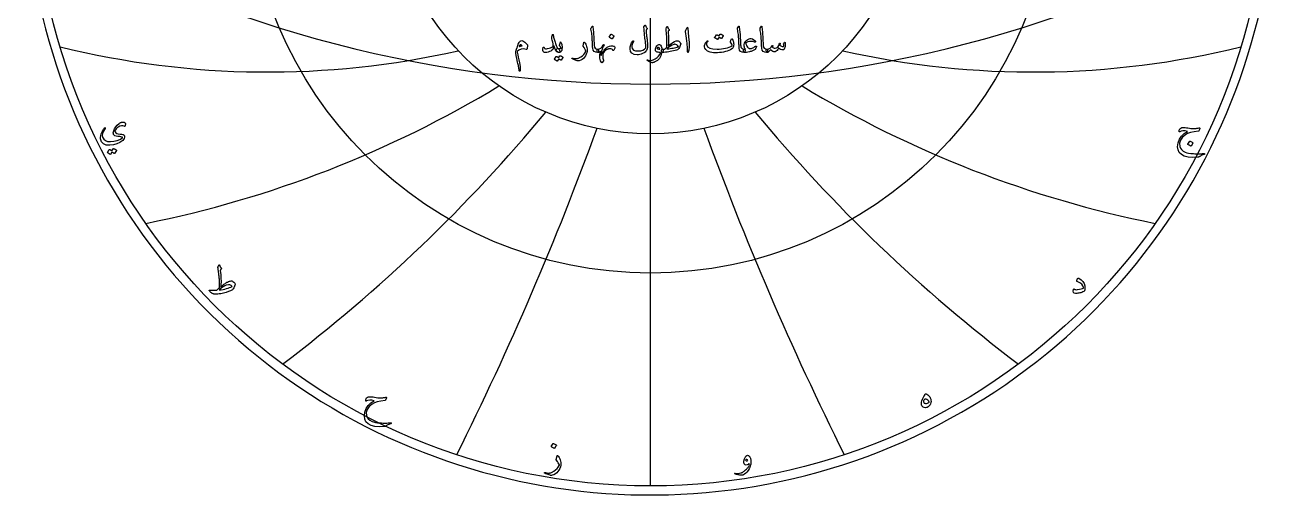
# Model space of a CAD drawing. Header units: millimetres. Extents: x -80 to 80, y -80 to 82.
# Drawn here: x -80.4 to 80.4, y -80.4 to -20 of the extents above; entities that cross this region are included whole.
import ezdxf

# ---------------------------------------------------------------- set-up
doc = ezdxf.new("R2010")
doc.units = ezdxf.units.MM
for name, color, linetype in [('CUT_OUTER', 1, 'Continuous'), ('ENGRAVE', 7, 'Continuous'), ('ENGRAVE_FINE', 8, 'Continuous'), ('TEXT', 5, 'Continuous')]:
    doc.layers.add(name, color=color, linetype=linetype)

msp = doc.modelspace()

# ---------------------------------------------------------------- linework, layer by layer
at = {"layer": 'CUT_OUTER'}
msp.add_arc((-0.0002, -0.0002), 80.3699, 149.413866, 87.803582, dxfattribs=at)
at = {"layer": 'ENGRAVE'}
for points in [[(0, -79.2), (0, 79.2)], [(0, -79.2), (0, -33.9362)]]:
    msp.add_lwpolyline(points, dxfattribs=at)
for radius in [79.2, 51.8435, 33.9362]:
    msp.add_circle((0, 0), radius, dxfattribs=at)
for centre, radius, start, end in [((-49.2091, 85.2327), 111.238, 256.139401, 282.728406), ((49.2091, 85.2327), 111.238, 257.271594, 283.860599), ((-92.425, 92.425), 140.6148, 281.307632, 301.249386), ((92.425, 92.425), 140.6148, 238.750614, 258.692368), ((-169.3195, 97.7566), 202.2701, 307.11247, 320.406972), ((169.3195, 97.7566), 202.2701, 219.593028, 232.88753), ((-377.0674, 101.0349), 393.7964, 333.417374, 340.064626), ((377.0674, 101.0349), 393.7964, 199.935374, 206.582626)]:
    msp.add_arc(centre, radius, start, end, dxfattribs=at)
at = {"layer": 'ENGRAVE_FINE'}
msp.add_arc((0, 133.2267), 160.7923, 240.613342, 299.386658, dxfattribs=at)
at = {"layer": 'TEXT'}
for points in [[(-7.4825, -20.1269), (-7.4734, -20.1128), (-7.4649, -20.1035), (-7.457, -20.0988), (-7.4497, -20.0988), (-7.4386, -20.1049), (-7.4286, -20.1234), (-7.4198, -20.1541), (-7.4122, -20.1972), (-7.3736, -20.547), (-7.342, -20.8705), (-7.3174, -21.1676), (-7.2998, -21.4384), (-7.2885, -21.6699), (-7.2782, -21.8775), (-7.2686, -22.061), (-7.26, -22.2206), (-7.2525, -22.3561), (-7.2465, -22.4677), (-7.242, -22.5552), (-7.2389, -22.6187), (-7.1974, -22.809), (-7.1054, -22.9489), (-6.9632, -23.0385), (-6.7705, -23.0777), (-6.717, -23.0918), (-6.6827, -23.1246), (-6.6678, -23.1761), (-6.6722, -23.2464), (-6.6941, -23.357), (-6.7178, -23.4361), (-6.7433, -23.4835), (-6.7705, -23.4993), (-7.0416, -23.4636), (-7.2413, -23.3564), (-7.3695, -23.1779), (-7.4263, -22.9279), (-7.4352, -22.8083), (-7.4433, -22.6884), (-7.4504, -22.5682), (-7.4567, -22.4478), (-7.4624, -22.327), (-7.4678, -22.206), (-7.473, -22.0846), (-7.4778, -21.963), (-7.4866, -21.731), (-7.4989, -21.5221), (-7.5147, -21.3364), (-7.534, -21.1737), (-7.5568, -21.0176), (-7.5832, -20.8511), (-7.613, -20.6745), (-7.6464, -20.4876), (-7.6508, -20.4539), (-7.6499, -20.4232), (-7.6438, -20.3953), (-7.6324, -20.3705)], [(-0.7471, -20.0145), (-0.7389, -20.0001), (-0.7283, -19.9899), (-0.7155, -19.9837), (-0.7002, -19.9817), (-0.685, -19.9843), (-0.6721, -19.9922), (-0.6616, -20.0054), (-0.6534, -20.0239), (-0.6098, -20.1313), (-0.5632, -20.2241), (-0.5138, -20.3023), (-0.4614, -20.3658), (-0.4458, -20.3886), (-0.4415, -20.415), (-0.4482, -20.4448), (-0.466, -20.4782), (-0.4775, -20.4943), (-0.4883, -20.5098), (-0.4985, -20.5247), (-0.5082, -20.5391), (-0.5173, -20.5525), (-0.5258, -20.5648), (-0.5337, -20.576), (-0.541, -20.5859), (-0.5533, -20.6041), (-0.5621, -20.6257), (-0.5673, -20.6509), (-0.5691, -20.6796), (-0.5635, -20.7605), (-0.5562, -20.8488), (-0.5471, -20.9444), (-0.5363, -21.0473), (-0.524, -21.1575), (-0.5105, -21.275), (-0.4959, -21.3999), (-0.4801, -21.5321), (-0.4624, -21.6639), (-0.4467, -21.7879), (-0.4331, -21.904), (-0.4215, -22.0122), (-0.4117, -22.1127), (-0.4034, -22.206), (-0.3965, -22.2919), (-0.3911, -22.3705), (-0.385, -22.6032), (-0.404, -22.8236), (-0.4482, -23.0318), (-0.5176, -23.2276), (-0.5852, -23.3427), (-0.6897, -23.4489), (-0.8311, -23.5464), (-1.0094, -23.6351), (-1.2026, -23.7086), (-1.3841, -23.7604), (-1.5539, -23.7906), (-1.712, -23.7991), (-2.1077, -23.7446), (-2.3911, -23.5953), (-2.5621, -23.3512), (-2.6206, -23.0122), (-2.6001, -22.7595), (-2.534, -22.5122), (-2.4221, -22.2701), (-2.2647, -22.0332), (-2.2526, -22.0195), (-2.2401, -22.011), (-2.2269, -22.0078), (-2.2131, -22.0098), (-2.1985, -22.0154), (-2.1874, -22.0227), (-2.1798, -22.0318), (-2.1757, -22.0426), (-2.1727, -22.0587), (-2.1733, -22.0742), (-2.1774, -22.0891), (-2.185, -22.1035), (-2.2925, -22.3128), (-2.3665, -22.4911), (-2.4072, -22.6383), (-2.4145, -22.7546), (-2.3364, -23.0048), (-2.1675, -23.1796), (-1.9078, -23.2789), (-1.5574, -23.3026), (-1.2415, -23.2683), (-0.9731, -23.189), (-0.7521, -23.0646), (-0.5785, -22.8951), (-0.5821, -22.8132), (-0.5884, -22.7177), (-0.5973, -22.6083), (-0.6089, -22.4852), (-0.6234, -22.3481), (-0.6411, -22.1966), (-0.662, -22.0307), (-0.6862, -21.8506), (-0.709, -21.6647), (-0.7307, -21.4817), (-0.7512, -21.3017), (-0.7705, -21.1246), (-0.7884, -20.9504), (-0.8045, -20.7791), (-0.8188, -20.6108), (-0.8314, -20.4454), (-0.8501, -20.2862), (-0.8492, -20.268), (-0.8466, -20.251), (-0.8422, -20.2352), (-0.8361, -20.2206)], [(2.1101, -20.1831), (2.1212, -20.1711), (2.1312, -20.1632), (2.1399, -20.1594), (2.1476, -20.1597), (2.1566, -20.1638), (2.1651, -20.1714), (2.173, -20.1825), (2.1803, -20.1972), (2.2101, -20.2604), (2.2383, -20.3189), (2.2651, -20.3728), (2.2904, -20.422), (2.3146, -20.4659), (2.3378, -20.504), (2.3602, -20.5362), (2.3817, -20.5625), (2.3976, -20.5842), (2.4028, -20.607), (2.3976, -20.631), (2.3817, -20.6562), (2.2881, -20.7733), (2.2761, -20.7935), (2.2682, -20.8166), (2.2644, -20.8427), (2.2647, -20.8716), (2.2799, -21.0927), (2.2928, -21.2873), (2.3033, -21.4557), (2.3115, -21.5976), (2.3176, -21.7136), (2.322, -21.8037), (2.3247, -21.8681), (2.3255, -21.9068), (2.3245, -22.0209), (2.3214, -22.1293), (2.3163, -22.2317), (2.3091, -22.3283), (2.3002, -22.4191), (2.2898, -22.504), (2.278, -22.583), (2.2647, -22.6562), (2.5829, -22.4126), (2.8583, -22.2253), (3.0911, -22.0941), (3.2811, -22.0192), (3.3657, -21.9993), (3.4415, -21.9911), (3.5085, -21.9946), (3.5668, -22.0098), (3.649, -22.0526), (3.7272, -22.1199), (3.8013, -22.2118), (3.8712, -22.3283), (3.8821, -22.3561), (3.8864, -22.388), (3.8844, -22.424), (3.8759, -22.4642), (3.8294, -22.6082), (3.774, -22.7452), (3.7099, -22.8752), (3.637, -22.9981), (3.5662, -23.0772), (3.4661, -23.1457), (3.3367, -23.2036), (3.178, -23.251), (2.9656, -23.298), (2.7547, -23.3406), (2.5452, -23.3788), (2.3373, -23.4126), (2.131, -23.4418), (1.9268, -23.4659), (1.7247, -23.4851), (1.5246, -23.4993), (1.5021, -23.4928), (1.4813, -23.4735), (1.4622, -23.4413), (1.445, -23.3962), (1.4298, -23.3409), (1.4216, -23.2873), (1.4204, -23.2355), (1.4262, -23.1855), (1.4394, -23.1418), (1.4602, -23.1094), (1.4886, -23.088), (1.5246, -23.0777), (1.5725, -23.0751), (1.6177, -23.0719), (1.6603, -23.0681), (1.7002, -23.0637), (1.7376, -23.0593), (1.7723, -23.0555), (1.8043, -23.0523), (1.8337, -23.0496), (2.096, -22.7967), (2.0984, -22.7857), (2.1007, -22.7715), (2.1031, -22.7541), (2.1054, -22.7335), (2.1077, -22.7096), (2.1101, -22.6825), (2.1124, -22.6522), (2.1148, -22.6187), (2.1168, -22.5823), (2.1183, -22.5432), (2.1192, -22.5015), (2.1195, -22.4571), (2.1195, -22.4104), (2.1195, -22.3617), (2.1195, -22.3109), (2.1195, -22.2581), (2.1189, -22.1983), (2.1171, -22.1269), (2.1142, -22.0438), (2.1101, -21.9489), (2.1048, -21.843), (2.0984, -21.7264), (2.0908, -21.5994), (2.082, -21.4618), (2.0618, -21.1565), (2.0433, -20.915), (2.0267, -20.7373), (2.0117, -20.6234), (1.9997, -20.5502), (1.9918, -20.4946), (1.988, -20.4565), (1.9883, -20.436), (2.0025, -20.3974), (2.017, -20.3611), (2.0318, -20.3271), (2.0469, -20.2955), (2.0622, -20.2657), (2.0779, -20.237), (2.0938, -20.2095), (2.1101, -20.1831)], [(4.6534, -20.3611), (4.6982, -20.2744), (4.7342, -20.244), (4.7614, -20.2698), (4.7799, -20.3517), (4.8876, -21.4993), (4.9517, -22.2036), (4.9661, -22.7663), (4.9307, -23.1872), (4.8455, -23.4665), (4.8299, -23.4893), (4.8162, -23.5016), (4.8042, -23.5034), (4.7939, -23.4946), (4.7857, -23.4808), (4.7799, -23.463), (4.7764, -23.441), (4.7752, -23.415), (4.7752, -23.2121), (4.7658, -22.9969), (4.7471, -22.7695), (4.719, -22.5297), (4.7129, -22.4671), (4.6944, -22.2979), (4.6637, -22.0221), (4.6206, -21.6398), (4.5176, -20.792), (4.5153, -20.7469), (4.5176, -20.7054), (4.5246, -20.6673), (4.5363, -20.6328)], [(11.342, -20.1269), (11.3511, -20.1128), (11.3596, -20.1035), (11.3675, -20.0988), (11.3748, -20.0988), (11.3859, -20.1049), (11.3959, -20.1234), (11.4046, -20.1541), (11.4123, -20.1972), (11.4509, -20.547), (11.4825, -20.8705), (11.5071, -21.1676), (11.5247, -21.4384), (11.5359, -21.6699), (11.5463, -21.8775), (11.5558, -22.061), (11.5645, -22.2206), (11.5719, -22.3561), (11.5779, -22.4677), (11.5825, -22.5552), (11.5856, -22.6187), (11.6271, -22.809), (11.719, -22.9489), (11.8613, -23.0385), (12.0539, -23.0777), (12.1075, -23.0918), (12.1418, -23.1246), (12.1567, -23.1761), (12.1523, -23.2464), (12.1303, -23.357), (12.1066, -23.4361), (12.0812, -23.4835), (12.0539, -23.4993), (11.7829, -23.4636), (11.5832, -23.3564), (11.455, -23.1779), (11.3982, -22.9279), (11.3893, -22.8083), (11.3812, -22.6884), (11.374, -22.5682), (11.3678, -22.4478), (11.362, -22.327), (11.3566, -22.206), (11.3515, -22.0846), (11.3467, -21.963), (11.3379, -21.731), (11.3256, -21.5221), (11.3098, -21.3364), (11.2905, -21.1737), (11.2676, -21.0176), (11.2413, -20.8511), (11.2114, -20.6745), (11.1781, -20.4876), (11.1737, -20.4539), (11.1745, -20.4232), (11.1807, -20.3953), (11.1921, -20.3705)], [(14.2413, -20.1269), (14.2504, -20.1128), (14.2589, -20.1035), (14.2668, -20.0988), (14.2741, -20.0988), (14.2852, -20.1049), (14.2952, -20.1234), (14.304, -20.1541), (14.3116, -20.1972), (14.3502, -20.547), (14.3818, -20.8705), (14.4064, -21.1676), (14.424, -21.4384), (14.4353, -21.6699), (14.4456, -21.8775), (14.4552, -22.061), (14.4638, -22.2206), (14.4713, -22.3561), (14.4773, -22.4677), (14.4818, -22.5552), (14.4849, -22.6187), (14.5264, -22.809), (14.6184, -22.9489), (14.7606, -23.0385), (14.9533, -23.0777), (15.0068, -23.0918), (15.0411, -23.1246), (15.056, -23.1761), (15.0516, -23.2464), (15.0297, -23.357), (15.006, -23.4361), (14.9805, -23.4835), (14.9533, -23.4993), (14.6822, -23.4636), (14.4825, -23.3564), (14.3543, -23.1779), (14.2975, -22.9279), (14.2886, -22.8083), (14.2805, -22.6884), (14.2734, -22.5682), (14.2671, -22.4478), (14.2614, -22.327), (14.2559, -22.206), (14.2508, -22.0846), (14.246, -21.963), (14.2372, -21.731), (14.2249, -21.5221), (14.2091, -21.3364), (14.1898, -21.1737), (14.167, -21.0176), (14.1406, -20.8511), (14.1107, -20.6745), (14.0774, -20.4876), (14.073, -20.4539), (14.0739, -20.4232), (14.08, -20.3953), (14.0914, -20.3705)], [(-17.1266, -22.9091), (-17.1138, -22.8343), (-17.0991, -22.7598), (-17.0822, -22.6856), (-17.0633, -22.6117), (-17.0418, -22.5387), (-17.0171, -22.4671), (-16.9891, -22.397), (-16.958, -22.3283), (-16.8889, -22.2039), (-16.8174, -22.107), (-16.7437, -22.0376), (-16.6676, -21.9958), (-16.5516, -21.9756), (-16.424, -21.9993), (-16.2846, -22.0669), (-16.1336, -22.1784), (-16.092, -22.2142), (-16.0516, -22.251), (-16.0124, -22.2891), (-15.9743, -22.3283), (-15.9372, -22.3687), (-15.9006, -22.4103), (-15.8646, -22.453), (-15.8291, -22.4969), (-15.811, -22.5224), (-15.7987, -22.5473), (-15.7923, -22.5716), (-15.7917, -22.5953), (-15.8075, -22.6909), (-15.8221, -22.7762), (-15.8356, -22.8513), (-15.8479, -22.9161), (-15.8587, -22.9699), (-15.8678, -23.0116), (-15.8751, -23.0413), (-15.8807, -23.059), (-15.8944, -23.0807), (-15.9123, -23.0941), (-15.9342, -23.0994), (-15.9603, -23.0965), (-16.323, -23.0455), (-16.6383, -23.0754), (-16.9061, -23.1861), (-17.1266, -23.3775), (-17.1421, -23.4009), (-17.1512, -23.4243), (-17.1538, -23.4478), (-17.15, -23.4712), (-17.0674, -23.7868), (-16.9884, -24.1152), (-16.9129, -24.4566), (-16.8409, -24.8108), (-16.7595, -25.2874), (-16.7261, -25.6304), (-16.7407, -25.8401), (-16.8034, -25.9162), (-16.8289, -25.9103), (-16.8491, -25.8881), (-16.864, -25.8494), (-16.8736, -25.7944), (-16.8851, -25.6796), (-16.9006, -25.5602), (-16.9202, -25.4361), (-16.9439, -25.3073), (-16.9711, -25.1741), (-17.0013, -25.0368), (-17.0344, -24.8954), (-17.0704, -24.7499), (-17.1907, -24.2619), (-17.2706, -23.8752), (-17.3101, -23.5897), (-17.3092, -23.4056), (-17.2959, -23.32), (-17.2794, -23.2411), (-17.2596, -23.1689), (-17.2366, -23.1035), (-17.2113, -23.0448), (-17.1845, -22.9928), (-17.1563, -22.9476), (-17.1266, -22.9091)], [(-12.4989, -21.2791), (-12.472, -21.4019), (-12.4427, -21.5268), (-12.4111, -21.6537), (-12.3771, -21.7826), (-12.3408, -21.9142), (-12.3022, -22.049), (-12.2612, -22.1871), (-12.2179, -22.3283), (-12.1303, -22.5824), (-12.0504, -22.7733), (-11.9781, -22.9009), (-11.9134, -22.9653), (-11.8569, -23.0037), (-11.7998, -23.0578), (-11.7422, -23.1278), (-11.6839, -23.2136), (-11.6289, -23.3198), (-11.6137, -23.3998), (-11.6382, -23.4533), (-11.7027, -23.4806), (-11.9108, -23.4595), (-12.0949, -23.3213), (-12.2551, -23.066), (-12.3912, -22.6937), (-12.3941, -22.6875), (-12.3982, -22.6831), (-12.4035, -22.6805), (-12.4099, -22.6796), (-12.4146, -22.6805), (-12.4193, -22.6831), (-12.424, -22.6875), (-12.4287, -22.6937), (-12.4418, -22.754), (-12.4579, -22.8178), (-12.477, -22.8851), (-12.4989, -22.956), (-12.5229, -23.023), (-12.5481, -23.0789), (-12.5744, -23.1237), (-12.602, -23.1574), (-12.7009, -23.2437), (-12.8244, -23.3201), (-12.9726, -23.3866), (-13.1453, -23.4431), (-13.3209, -23.4849), (-13.4732, -23.5028), (-13.602, -23.4967), (-13.7073, -23.4665), (-13.7975, -23.391), (-13.8385, -23.2581), (-13.8303, -23.0678), (-13.7729, -22.8201), (-13.7674, -22.8119), (-13.76, -22.8061), (-13.751, -22.8026), (-13.7401, -22.8014), (-13.7273, -22.8029), (-13.7167, -22.8072), (-13.7085, -22.8146), (-13.7027, -22.8248), (-13.6804, -22.8766), (-13.6558, -22.9197), (-13.6289, -22.9539), (-13.5996, -22.9794), (-13.5083, -23.0133), (-13.3842, -23.0215), (-13.2273, -23.004), (-13.0376, -22.9606), (-12.8353, -22.8957), (-12.6781, -22.8225), (-12.5659, -22.7411), (-12.4989, -22.6515), (-12.4878, -22.5608), (-12.5059, -22.4056), (-12.5534, -22.186), (-12.6301, -21.9021), (-12.6669, -21.7525), (-12.6886, -21.6316), (-12.695, -21.5394), (-12.6863, -21.4759), (-12.5973, -21.2229), (-12.5876, -21.1963), (-12.5774, -21.1773), (-12.5665, -21.1658), (-12.5551, -21.162), (-12.5411, -21.1694), (-12.527, -21.1913), (-12.513, -21.2279), (-12.4989, -21.2791)], [(-11.5528, -22.792), (-11.5803, -22.7461), (-11.6066, -22.7065), (-11.6318, -22.6735), (-11.6558, -22.6468), (-11.6731, -22.624), (-11.6827, -22.5976), (-11.6848, -22.5678), (-11.6792, -22.5344), (-11.5809, -22.1784), (-11.5671, -22.1474), (-11.5493, -22.1386), (-11.5273, -22.1521), (-11.5012, -22.1878), (-11.462, -22.2636), (-11.4286, -22.3553), (-11.4011, -22.4627), (-11.3795, -22.5859), (-11.3669, -22.7042), (-11.3619, -22.8201), (-11.3645, -22.9337), (-11.3748, -23.045), (-11.3915, -23.1418), (-11.4134, -23.2265), (-11.4406, -23.2988), (-11.4731, -23.3588), (-11.5132, -23.4033), (-11.568, -23.4384), (-11.6374, -23.4642), (-11.7214, -23.4806), (-11.8075, -23.4838), (-11.8877, -23.47), (-11.962, -23.4393), (-12.0305, -23.3916), (-12.0835, -23.331), (-12.1113, -23.2616), (-12.114, -23.1834), (-12.0914, -23.0965), (-12.0554, -23.0253), (-12.013, -22.9805), (-11.9641, -22.9621), (-11.9087, -22.97), (-11.7811, -23.0007), (-11.6699, -23.004), (-11.575, -22.9797), (-11.4966, -22.9279), (-11.4948, -22.9141), (-11.5036, -22.8869), (-11.5229, -22.8462), (-11.5528, -22.792)], [(-8.5598, -22.1925), (-8.5571, -22.184), (-8.5539, -22.1773), (-8.5501, -22.1723), (-8.5457, -22.1691), (-8.5325, -22.1679), (-8.5164, -22.1738), (-8.4974, -22.1866), (-8.4755, -22.2065), (-8.39, -22.3081), (-8.3162, -22.4255), (-8.2542, -22.5587), (-8.2038, -22.7077), (-8.1646, -22.8681), (-8.1406, -23.0262), (-8.1318, -23.182), (-8.1382, -23.3354), (-8.1798, -23.5373), (-8.2483, -23.7311), (-8.3437, -23.9167), (-8.4661, -24.0941), (-8.6125, -24.2549), (-8.7799, -24.3857), (-8.9684, -24.4867), (-9.178, -24.5578), (-9.2343, -24.5698), (-9.2905, -24.5731), (-9.3467, -24.5675), (-9.4029, -24.5532), (-9.5324, -24.5079), (-9.6494, -24.4659), (-9.7537, -24.4271), (-9.8455, -24.3916), (-9.9244, -24.3592), (-9.9901, -24.3301), (-10.0427, -24.3042), (-10.082, -24.2815), (-10.0902, -24.2745), (-10.0961, -24.2674), (-10.0996, -24.2604), (-10.1008, -24.2534), (-10.0999, -24.2443), (-10.0973, -24.2358), (-10.0929, -24.2279), (-10.0867, -24.2206), (-10.0788, -24.215), (-10.0692, -24.2124), (-10.0577, -24.2127), (-10.0446, -24.2159), (-9.9643, -24.2374), (-9.8877, -24.2551), (-9.8145, -24.2691), (-9.7448, -24.2792), (-9.678, -24.2854), (-9.6136, -24.2879), (-9.5516, -24.2866), (-9.4919, -24.2815), (-9.4323, -24.272), (-9.3707, -24.2575), (-9.307, -24.238), (-9.2413, -24.2136), (-9.1735, -24.1839), (-9.1037, -24.1486), (-9.0318, -24.1078), (-8.9579, -24.0614), (-8.7503, -23.9121), (-8.5727, -23.7499), (-8.4248, -23.5748), (-8.3068, -23.3869), (-8.2992, -23.3717), (-8.2951, -23.3541), (-8.2946, -23.3342), (-8.2975, -23.3119), (-8.3467, -23.1805), (-8.4239, -23.0344), (-8.5293, -22.8737), (-8.6628, -22.6983), (-8.6687, -22.6872), (-8.6722, -22.6773), (-8.6734, -22.6685), (-8.6722, -22.6609)], [(-6.0211, -23.4618), (-6.0726, -23.5725), (-6.1101, -23.689), (-6.1335, -23.8114), (-6.1429, -23.9396), (-6.1388, -24.0731), (-6.1218, -24.2112), (-6.092, -24.3541), (-6.0492, -24.5016), (-6.044, -24.5212), (-6.0422, -24.5379), (-6.044, -24.5517), (-6.0492, -24.5625), (-6.2178, -24.8014), (-6.2334, -24.8187), (-6.2471, -24.8283), (-6.2591, -24.8304), (-6.2694, -24.8248), (-6.4298, -24.5499), (-6.5082, -24.2124), (-6.5047, -23.8122), (-6.4192, -23.3494), (-6.5009, -23.415), (-6.5867, -23.4618), (-6.6766, -23.4899), (-6.7705, -23.4993), (-6.7907, -23.4931), (-6.8092, -23.4747), (-6.8259, -23.444), (-6.8408, -23.4009), (-6.8493, -23.375), (-6.856, -23.3488), (-6.861, -23.3223), (-6.8642, -23.2955), (-6.8666, -23.2688), (-6.8689, -23.2423), (-6.8712, -23.2161), (-6.8736, -23.1902), (-6.8707, -23.1427), (-6.8525, -23.1082), (-6.8191, -23.0865), (-6.7705, -23.0777), (-6.5794, -23.035), (-6.3993, -22.9302), (-6.2304, -22.7633), (-6.0726, -22.5344), (-6.0513, -22.5054), (-6.0293, -22.4887), (-6.0068, -22.4844), (-5.9836, -22.4923), (-5.9667, -22.5072), (-5.9579, -22.5239), (-5.9573, -22.5423), (-5.9649, -22.5625), (-6.0063, -22.6357), (-6.0463, -22.7101), (-6.0848, -22.7856), (-6.1218, -22.8623), (-6.1574, -22.9402), (-6.1915, -23.0192), (-6.2241, -23.0994), (-6.2553, -23.1808), (-6.3244, -23.4024), (-6.363, -23.5941), (-6.3712, -23.756), (-6.349, -23.888), (-6.3469, -23.8921), (-6.3455, -23.8951), (-6.3446, -23.8968), (-6.3443, -23.8974), (-6.344, -23.8968), (-6.3431, -23.8951), (-6.3417, -23.8921), (-6.3396, -23.888), (-6.3111, -23.8209), (-6.2817, -23.7551), (-6.2514, -23.6909), (-6.2202, -23.6281), (-6.1878, -23.5665), (-6.154, -23.5057), (-6.1187, -23.4459), (-6.082, -23.3869), (-6.0554, -23.3459), (-6.0317, -23.3213), (-6.0109, -23.3131), (-5.993, -23.3213), (-5.9842, -23.3389), (-5.986, -23.3681), (-5.9983, -23.4091), (-6.0211, -23.4618)], [(-5.0984, -21.1667), (-5.0925, -21.1609), (-5.0843, -21.1574), (-5.0738, -21.1562), (-5.0609, -21.1574), (-4.9699, -21.1942), (-4.8841, -21.2393), (-4.8036, -21.2926), (-4.7284, -21.3541), (-4.721, -21.3634), (-4.7178, -21.3728), (-4.7187, -21.3822), (-4.7237, -21.3915), (-4.9438, -21.7475), (-4.952, -21.756), (-4.9626, -21.7581), (-4.9754, -21.7537), (-4.9907, -21.7428), (-5.0038, -21.7335), (-5.0246, -21.7194), (-5.053, -21.7007), (-5.089, -21.6773), (-5.1332, -21.6492), (-5.1862, -21.6164), (-5.248, -21.5789), (-5.3185, -21.5367), (-5.3279, -21.5297), (-5.3326, -21.5227), (-5.3326, -21.5157), (-5.3279, -21.5086)], [(1.4309, -23.5508), (1.3211, -23.9364), (1.137, -24.2592), (0.8785, -24.5195), (0.5457, -24.7171), (0.4991, -24.7371), (0.4532, -24.7552), (0.4078, -24.7711), (0.363, -24.785), (0.3191, -24.7966), (0.2763, -24.8055), (0.2348, -24.8118), (0.1944, -24.8155), (0.0937, -24.8011), (-0.0398, -24.7487), (-0.2061, -24.6583), (-0.4052, -24.5297), (-0.4265, -24.5113), (-0.4391, -24.4934), (-0.4429, -24.4762), (-0.4379, -24.4595), (-0.4268, -24.4466), (-0.4122, -24.4407), (-0.394, -24.4419), (-0.3724, -24.4501), (-0.1654, -24.5172), (0.0667, -24.5169), (0.3241, -24.4492), (0.6066, -24.3143), (0.8372, -24.1577), (1.0281, -23.9735), (1.1792, -23.7619), (1.2904, -23.5227), (1.2895, -23.5142), (1.2869, -23.5075), (1.2825, -23.5025), (1.2764, -23.4993), (1.1151, -23.4899), (0.9778, -23.4712), (0.8645, -23.4431), (0.7752, -23.4056), (0.7061, -23.3476), (0.6628, -23.2674), (0.6452, -23.165), (0.6534, -23.0403), (0.656, -23.0237), (0.6593, -23.0069), (0.6631, -22.9898), (0.6675, -22.9724), (0.6724, -22.9543), (0.678, -22.9355), (0.6841, -22.9157), (0.6909, -22.8951), (0.7459, -22.7613), (0.8127, -22.6503), (0.8911, -22.5622), (0.9813, -22.4969), (1.0735, -22.4612), (1.1581, -22.4618), (1.2351, -22.4987), (1.3045, -22.5719), (1.3651, -22.6738), (1.411, -22.792), (1.4423, -22.9267), (1.459, -23.0777), (1.4682, -23.0776), (1.4772, -23.0772), (1.4858, -23.0764), (1.4942, -23.0754), (1.5025, -23.0744), (1.5111, -23.0736), (1.5201, -23.0732), (1.5293, -23.0731), (1.5609, -23.0798), (1.5855, -23.1), (1.6031, -23.1337), (1.6136, -23.1808), (1.618, -23.2326), (1.6171, -23.285), (1.611, -23.338), (1.5995, -23.3916), (1.5846, -23.4387), (1.5679, -23.4724), (1.5495, -23.4926), (1.5293, -23.4993), (1.4403, -23.4993), (1.4397, -23.5078), (1.4379, -23.5192), (1.435, -23.5335), (1.4309, -23.5508)], [(3.1171, -22.4407), (3.0934, -22.4416), (3.0691, -22.4442), (3.0442, -22.4486), (3.0188, -22.4548), (2.7887, -22.5452), (2.5621, -22.6714), (2.339, -22.8333), (2.1195, -23.0309), (2.3387, -23.0104), (2.5469, -22.9864), (2.7439, -22.9589), (2.9298, -22.9279), (3.1045, -22.893), (3.2682, -22.8541), (3.4207, -22.8111), (3.5621, -22.7639), (3.5753, -22.7584), (3.582, -22.751), (3.5823, -22.742), (3.5761, -22.7311), (3.4754, -22.6076), (3.3654, -22.518), (3.2459, -22.4624), (3.1171, -22.4407)], [(10.4895, -21.7569), (10.521, -21.7964), (10.5498, -21.84), (10.576, -21.8877), (10.5996, -21.9396), (10.6205, -21.9952), (10.6388, -22.0543), (10.6545, -22.117), (10.6675, -22.1831), (10.6845, -22.316), (10.6886, -22.4478), (10.6798, -22.5783), (10.6581, -22.7077), (10.6254, -22.8231), (10.5832, -22.9161), (10.5317, -22.987), (10.4708, -23.0356), (10.2776, -23.1378), (10.0727, -23.2288), (9.856, -23.3087), (9.6277, -23.3775), (9.3876, -23.4346), (9.1359, -23.4794), (8.8724, -23.5119), (8.5972, -23.5321), (8.0814, -23.5268), (7.6581, -23.4548), (7.3273, -23.316), (7.089, -23.1105), (6.9913, -22.9498), (6.9462, -22.7768), (6.9538, -22.5915), (7.0141, -22.3939), (7.0344, -22.3513), (7.058, -22.3078), (7.0848, -22.2635), (7.1148, -22.2182), (7.148, -22.1721), (7.1845, -22.1252), (7.2241, -22.0773), (7.267, -22.0286), (7.2814, -22.0148), (7.2963, -22.0063), (7.3118, -22.0031), (7.3279, -22.0051), (7.3387, -22.0092), (7.3478, -22.0168), (7.3551, -22.028), (7.3607, -22.0426), (7.3633, -22.0564), (7.3619, -22.0695), (7.3563, -22.0821), (7.3467, -22.0941), (7.3065, -22.1418), (7.2705, -22.1913), (7.2386, -22.2425), (7.2108, -22.2955), (7.1918, -22.3462), (7.1815, -22.3951), (7.1801, -22.4422), (7.1874, -22.4876), (7.3338, -22.7525), (7.6089, -22.9384), (8.0129, -23.0452), (8.5457, -23.0731), (8.8386, -23.0618), (9.1177, -23.0373), (9.3831, -22.9997), (9.6347, -22.9489), (9.8729, -22.885), (10.0978, -22.8078), (10.3096, -22.7175), (10.5083, -22.614), (10.4889, -22.5174), (10.445, -22.4103), (10.3765, -22.2926), (10.2834, -22.1644), (10.2805, -22.1521), (10.2811, -22.1293), (10.2852, -22.0959), (10.2928, -22.052), (10.2949, -22.0476), (10.2963, -22.0438), (10.2972, -22.0406), (10.2975, -22.0379), (10.3127, -21.9782), (10.335, -21.9115), (10.3642, -21.8377), (10.4005, -21.7569), (10.4166, -21.7323), (10.4368, -21.7241), (10.4611, -21.7323), (10.4895, -21.7569)], [(8.9626, -21.1339), (8.9684, -21.1281), (8.9766, -21.1246), (8.9872, -21.1234), (9.0001, -21.1246), (9.0462, -21.1418), (9.0908, -21.1609), (9.134, -21.1816), (9.1757, -21.2042), (9.2162, -21.2288), (9.2559, -21.2557), (9.2947, -21.285), (9.3326, -21.3166), (9.3399, -21.3263), (9.3432, -21.3365), (9.3423, -21.3473), (9.3373, -21.3588), (9.1125, -21.7147), (9.1063, -21.7194), (9.0972, -21.7194), (9.0852, -21.7147), (9.0703, -21.7054), (9.0601, -21.6967), (9.0434, -21.6849), (9.0203, -21.6698), (8.9907, -21.6515), (8.9544, -21.6297), (8.9111, -21.6041), (8.8607, -21.5747), (8.8033, -21.5414), (8.6253, -21.8178), (8.6172, -21.8263), (8.6066, -21.8283), (8.5937, -21.8239), (8.5785, -21.8131), (8.5653, -21.8037), (8.5446, -21.7897), (8.5162, -21.7709), (8.4801, -21.7475), (8.4359, -21.7194), (8.383, -21.6866), (8.3212, -21.6492), (8.2506, -21.607), (8.2433, -21.6), (8.2401, -21.593), (8.241, -21.5859), (8.246, -21.5789), (8.4755, -21.237), (8.4813, -21.2311), (8.4895, -21.2276), (8.5001, -21.2264), (8.5129, -21.2276), (8.5522, -21.2403), (8.5902, -21.2551), (8.6271, -21.272), (8.6628, -21.2908), (8.6974, -21.3115), (8.7307, -21.3336), (8.7629, -21.3571), (8.794, -21.3822)], [(13.6324, -22.7358), (13.5059, -23.0168), (13.4898, -23.0447), (13.4743, -23.0672), (13.4594, -23.0845), (13.4451, -23.0965), (13.3722, -23.1464), (13.294, -23.1931), (13.2106, -23.2366), (13.1219, -23.2768), (13.0282, -23.3144), (12.9298, -23.35), (12.8268, -23.3835), (12.7191, -23.415), (12.5176, -23.4642), (12.3397, -23.4946), (12.1851, -23.5063), (12.0539, -23.4993), (12.0039, -23.4765), (11.9708, -23.4314), (11.9547, -23.364), (11.9556, -23.2745), (11.9676, -23.1937), (11.9849, -23.1339), (12.0074, -23.0953), (12.0352, -23.0777), (12.0399, -23.0777), (12.0446, -23.0777), (12.0493, -23.0777), (12.0539, -23.0777), (12.0888, -23.0813), (12.123, -23.0824), (12.1567, -23.0813), (12.1898, -23.0777), (12.133, -22.9937), (12.0891, -22.9009), (12.058, -22.7993), (12.0399, -22.689), (12.0373, -22.4914), (12.0715, -22.3154), (12.1426, -22.1612), (12.2507, -22.0286), (12.3897, -21.9047), (12.5258, -21.8096), (12.659, -21.7431), (12.7893, -21.7054), (12.9298, -21.7057), (13.0891, -21.7581), (13.2671, -21.8626), (13.4638, -22.0192), (13.486, -22.0435), (13.4966, -22.0695), (13.4954, -22.0973), (13.4825, -22.1269), (13.4641, -22.1497), (13.4415, -22.162), (13.4149, -22.1638), (13.3842, -22.155), (13.1637, -22.0912), (12.9427, -22.0684), (12.7211, -22.0865), (12.4989, -22.1456), (12.4108, -22.1828), (12.3432, -22.2241), (12.296, -22.2695), (12.2694, -22.319), (12.263, -22.3816), (12.2811, -22.4618), (12.3239, -22.5596), (12.3912, -22.6749), (12.4731, -22.7914), (12.5504, -22.8787), (12.623, -22.9366), (12.6909, -22.9653), (12.8388, -22.98), (12.9872, -22.963), (13.1362, -22.9144), (13.2858, -22.8342), (13.4216, -22.7405), (13.4919, -22.696), (13.5481, -22.6702), (13.5903, -22.6632), (13.6184, -22.6749), (13.6298, -22.6893), (13.6359, -22.7042), (13.6368, -22.7197), (13.6324, -22.7358)], [(17.2249, -22.1644), (17.2352, -22.1574), (17.2472, -22.1597), (17.2609, -22.1714), (17.2765, -22.1925), (17.2931, -22.2282), (17.3057, -22.2791), (17.3142, -22.3453), (17.3186, -22.4267), (17.3201, -22.5192), (17.3151, -22.6094), (17.3037, -22.6972), (17.2858, -22.7827), (17.2337, -22.9489), (17.1758, -23.0684), (17.1119, -23.141), (17.0423, -23.1667), (16.8775, -23.1571), (16.7249, -23.114), (16.5847, -23.0376), (16.4568, -22.9279), (16.369, -23.1009), (16.2647, -23.2358), (16.1441, -23.3327), (16.0071, -23.3916), (15.8634, -23.4044), (15.7179, -23.3681), (15.5707, -23.2827), (15.4216, -23.148), (15.301, -23.3017), (15.1828, -23.4115), (15.0668, -23.4773), (14.9533, -23.4993), (14.9304, -23.4864), (14.9088, -23.4478), (14.8883, -23.3834), (14.8689, -23.2932), (14.8619, -23.2042), (14.8736, -23.1386), (14.9041, -23.0965), (14.9533, -23.0777), (15.1693, -23.0289), (15.3584, -22.9337), (15.5206, -22.7923), (15.6558, -22.6047), (15.6632, -22.5944), (15.6711, -22.5871), (15.6796, -22.5827), (15.6886, -22.5812), (15.6998, -22.5824), (15.7097, -22.5859), (15.7185, -22.5918), (15.7261, -22.6), (15.7305, -22.6252), (15.7202, -22.6679), (15.6954, -22.7282), (15.6558, -22.8061), (15.7077, -22.8661), (15.7882, -22.9103), (15.8974, -22.9387), (16.0352, -22.9513), (16.2071, -22.9153), (16.3572, -22.7979), (16.4858, -22.5991), (16.5926, -22.319), (16.5979, -22.3046), (16.6043, -22.2944), (16.6119, -22.2882), (16.6207, -22.2862), (16.6339, -22.2873), (16.6453, -22.2908), (16.655, -22.2967), (16.6629, -22.3049), (16.6687, -22.3166), (16.6722, -22.3283), (16.6734, -22.34), (16.6722, -22.3517), (16.6254, -22.5485), (16.6801, -22.5971), (16.746, -22.6398), (16.823, -22.6767), (16.9111, -22.7077), (16.9969, -22.7279), (17.0622, -22.7323), (17.107, -22.7209), (17.1313, -22.6937), (17.1392, -22.6521), (17.1348, -22.593), (17.1181, -22.5163), (17.0891, -22.422), (17.0941, -22.3954), (17.1184, -22.3435), (17.162, -22.2666), (17.2249, -22.1644)], [(-16.883, -22.7358), (-16.8397, -22.7178), (-16.794, -22.7013), (-16.746, -22.6862), (-16.6957, -22.6726), (-16.6433, -22.6604), (-16.5891, -22.6498), (-16.5332, -22.6405), (-16.4755, -22.6328), (-16.5566, -22.571), (-16.6266, -22.5309), (-16.6854, -22.5125), (-16.7331, -22.5157), (-16.7899, -22.5435), (-16.8338, -22.5894), (-16.8649, -22.6536), (-16.883, -22.7358)], [(-11.6371, -23.9162), (-11.6312, -23.9103), (-11.623, -23.9068), (-11.6125, -23.9056), (-11.5996, -23.9068), (-11.5535, -23.9241), (-11.5089, -23.9431), (-11.4657, -23.9639), (-11.424, -23.9864), (-11.3834, -24.011), (-11.3438, -24.0379), (-11.305, -24.0672), (-11.2671, -24.0988), (-11.2597, -24.1085), (-11.2565, -24.1187), (-11.2574, -24.1296), (-11.2624, -24.141), (-11.4872, -24.497), (-11.4933, -24.5016), (-11.5024, -24.5016), (-11.5144, -24.497), (-11.5293, -24.4876), (-11.5396, -24.4789), (-11.5563, -24.4671), (-11.5794, -24.452), (-11.609, -24.4337), (-11.6453, -24.4119), (-11.6886, -24.3863), (-11.739, -24.3569), (-11.7963, -24.3236), (-11.9743, -24.6), (-11.9825, -24.6085), (-11.9931, -24.6105), (-12.0059, -24.6061), (-12.0212, -24.5953), (-12.0343, -24.5859), (-12.0551, -24.5719), (-12.0835, -24.5532), (-12.1195, -24.5297), (-12.1637, -24.5016), (-12.2167, -24.4688), (-12.2785, -24.4314), (-12.349, -24.3892), (-12.3563, -24.3822), (-12.3596, -24.3752), (-12.3587, -24.3681), (-12.3537, -24.3611), (-12.1242, -24.0192), (-12.1183, -24.0133), (-12.1101, -24.0098), (-12.0996, -24.0087), (-12.0867, -24.0098), (-12.0475, -24.0226), (-12.0094, -24.0373), (-11.9726, -24.0542), (-11.9368, -24.0731), (-11.9023, -24.0937), (-11.8689, -24.1158), (-11.8367, -24.1394), (-11.8057, -24.1644)], [(-4.8408, -23.2089), (-4.9014, -23.114), (-4.9801, -23.0496), (-5.077, -23.0157), (-5.1921, -23.0122), (-5.2574, -23.0205), (-5.322, -23.0315), (-5.3862, -23.0451), (-5.4497, -23.0613), (-5.5126, -23.0808), (-5.575, -23.1041), (-5.6367, -23.1312), (-5.6979, -23.162), (-5.8027, -23.2323), (-5.9017, -23.3307), (-5.9948, -23.4571), (-6.082, -23.6117), (-6.1069, -23.6465), (-6.13, -23.6667), (-6.1514, -23.6723), (-6.171, -23.6632), (-6.1874, -23.6451), (-6.1944, -23.6234), (-6.1921, -23.5982), (-6.1804, -23.5695), (-6.1625, -23.5318), (-6.1464, -23.4981), (-6.1321, -23.4685), (-6.1195, -23.4431), (-6.1084, -23.4214), (-6.0984, -23.4033), (-6.0896, -23.3886), (-6.082, -23.3775), (-6.0132, -23.2739), (-5.9427, -23.1784), (-5.8704, -23.0912), (-5.7963, -23.0122), (-5.7205, -22.941), (-5.6429, -22.8775), (-5.5636, -22.8216), (-5.4825, -22.7733), (-5.2743, -22.6787), (-5.0808, -22.6293), (-4.902, -22.6249), (-4.7377, -22.6656), (-4.6678, -22.701), (-4.6171, -22.7464), (-4.5858, -22.8017), (-4.5738, -22.867), (-4.5808, -22.956), (-4.6066, -23.0403), (-4.6511, -23.1199), (-4.7143, -23.1948), (-4.7556, -23.2273), (-4.7904, -23.2405), (-4.8188, -23.2344), (-4.8408, -23.2089)], [(1.2061, -23.0262), (1.1569, -22.9404), (1.1031, -22.8798), (1.0445, -22.8444), (0.9813, -22.8342), (0.9435, -22.8441), (0.9098, -22.8599), (0.8803, -22.8816), (0.8548, -22.9091), (0.8466, -22.9238), (0.8454, -22.9396), (0.8513, -22.9565), (0.8642, -22.9747), (0.9125, -23.0171), (0.9824, -23.0461), (1.0741, -23.0616), (1.1874, -23.0637), (1.1991, -23.0613), (1.2061, -23.0543), (1.2084, -23.0426), (1.2061, -23.0262)], [(-67.6285, -32.9814), (-67.7902, -32.9274), (-67.9707, -32.9252), (-68.1699, -32.9749), (-68.3879, -33.0764), (-68.5262, -33.1732), (-68.6414, -33.2887), (-68.7336, -33.423), (-68.8026, -33.576), (-68.8094, -33.6066), (-68.8101, -33.6384), (-68.8044, -33.6715), (-68.7926, -33.7059), (-68.7133, -33.8127), (-68.5802, -33.8932), (-68.3935, -33.9476), (-68.1531, -33.9757), (-67.9158, -34.001), (-67.7434, -34.0469), (-67.636, -34.1134), (-67.5935, -34.2005), (-67.5888, -34.3829), (-67.6247, -34.5452), (-67.7012, -34.6876), (-67.8183, -34.81), (-68.1902, -35.0639), (-68.5865, -35.2509), (-69.0071, -35.3712), (-69.4521, -35.4246), (-69.9379, -35.3908), (-70.3014, -35.2447), (-70.5425, -34.9861), (-70.6611, -34.6152), (-70.668, -34.4116), (-70.6387, -34.1905), (-70.5731, -33.9519), (-70.4713, -33.6959), (-70.4358, -33.6247), (-70.3995, -33.556), (-70.3621, -33.4898), (-70.3239, -33.4261), (-70.2844, -33.3646), (-70.2433, -33.3049), (-70.2007, -33.2472), (-70.1565, -33.1913), (-70.1328, -33.1682), (-70.1116, -33.1588), (-70.0928, -33.1632), (-70.0766, -33.1813), (-70.0675, -33.2038), (-70.0653, -33.2263), (-70.07, -33.2487), (-70.0816, -33.2712), (-70.287, -33.6022), (-70.4088, -33.9007), (-70.4469, -34.1668), (-70.4013, -34.4003), (-70.2546, -34.6464), (-70.0391, -34.82), (-69.755, -34.9212), (-69.4021, -34.9499), (-68.95, -34.914), (-68.5428, -34.8213), (-68.1806, -34.6717), (-67.8633, -34.4653), (-67.8443, -34.4478), (-67.8371, -34.4303), (-67.8418, -34.4128), (-67.8583, -34.3954), (-67.9254, -34.3629), (-68.0419, -34.3354), (-68.2077, -34.3129), (-68.4229, -34.2954), (-68.6418, -34.2686), (-68.8088, -34.218), (-68.924, -34.1437), (-68.9874, -34.0456), (-69.0168, -33.9304), (-69.0249, -33.8096), (-69.0118, -33.6831), (-68.9774, -33.551), (-68.866, -33.2915), (-68.7114, -33.0526), (-68.5137, -32.8344), (-68.273, -32.6367), (-68.209, -32.5899), (-68.1468, -32.5493), (-68.0866, -32.5149), (-68.0282, -32.4868), (-67.972, -32.4647), (-67.9183, -32.4481), (-67.867, -32.4372), (-67.8183, -32.4319), (-67.6279, -32.4497), (-67.5111, -32.533), (-67.468, -32.682), (-67.4986, -32.8965), (-67.5217, -32.9543), (-67.551, -32.9877), (-67.5866, -32.9967), (-67.6285, -32.9814)], [(70.5837, -33.2912), (70.4638, -33.561), (70.4529, -33.5788), (70.4401, -33.5922), (70.4254, -33.6013), (70.4088, -33.606), (69.8546, -33.6934), (69.3909, -33.8008), (69.0177, -33.9282), (68.7351, -34.0756), (68.3389, -34.3988), (68.0844, -34.7538), (67.9717, -35.1407), (68.0007, -35.5594), (68.0888, -35.7861), (68.238, -35.9866), (68.4485, -36.1609), (68.7201, -36.3089), (68.9109, -36.3751), (69.1486, -36.4288), (69.433, -36.47), (69.7643, -36.4987), (69.9404, -36.5072), (70.1141, -36.5125), (70.2852, -36.5146), (70.4538, -36.5137), (70.6193, -36.51), (70.781, -36.5037), (70.939, -36.495), (71.0933, -36.4837), (71.1295, -36.4812), (71.1582, -36.4837), (71.1795, -36.4912), (71.1932, -36.5037), (71.2007, -36.519), (71.2032, -36.5349), (71.2007, -36.5515), (71.1932, -36.5687), (71.1878, -36.5779), (71.1814, -36.5855), (71.174, -36.5916), (71.1657, -36.5961), (71.1568, -36.6), (71.1476, -36.6043), (71.1381, -36.6088), (71.1283, -36.6136), (70.9843, -36.6595), (70.8572, -36.7073), (70.747, -36.757), (70.6536, -36.8085), (70.5938, -36.8456), (70.5394, -36.8772), (70.4902, -36.9031), (70.4463, -36.9234), (70.4084, -36.939), (70.377, -36.9509), (70.3522, -36.959), (70.3339, -36.9634), (69.6507, -36.9887), (69.0699, -36.9396), (68.5915, -36.8163), (68.2155, -36.6186), (67.9439, -36.3476), (67.7834, -36.0091), (67.734, -35.6032), (67.7959, -35.1298), (67.9595, -34.653), (68.2155, -34.2467), (68.564, -33.911), (69.0049, -33.6459), (68.6927, -33.5863), (68.4204, -33.5722), (68.188, -33.6038), (67.9957, -33.6809), (67.9788, -33.6871), (67.9632, -33.6909), (67.9489, -33.6921), (67.9357, -33.6909), (67.9248, -33.6868), (67.917, -33.6797), (67.9123, -33.6694), (67.9108, -33.6559), (67.9176, -33.5938), (67.9283, -33.5323), (67.9426, -33.4714), (67.9607, -33.4111), (68.0244, -33.294), (68.1256, -33.2075), (68.2642, -33.1516), (68.4404, -33.1263), (68.5518, -33.1273), (68.6914, -33.1401), (68.8591, -33.1647), (69.0549, -33.2013), (69.2569, -33.2378), (69.4433, -33.2625), (69.6141, -33.2753), (69.7693, -33.2762), (69.844, -33.2729), (69.923, -33.2681), (70.0063, -33.2617), (70.0941, -33.2537), (70.1862, -33.2439), (70.2827, -33.2319), (70.3835, -33.2177), (70.4888, -33.2013), (70.549, -33.1994), (70.5849, -33.2138), (70.5965, -33.2444), (70.5837, -33.2912)], [(69.2947, -34.91), (69.3009, -34.9037), (69.3097, -34.9), (69.3209, -34.8987), (69.3347, -34.9), (69.4318, -34.9393), (69.5233, -34.9874), (69.6091, -35.0442), (69.6894, -35.1098), (69.6972, -35.1198), (69.7006, -35.1298), (69.6997, -35.1398), (69.6944, -35.1498), (69.4596, -35.5295), (69.4508, -35.5385), (69.4396, -35.5407), (69.4258, -35.536), (69.4096, -35.5245), (69.3956, -35.5145), (69.3734, -35.4995), (69.3431, -35.4795), (69.3047, -35.4545), (69.2575, -35.4246), (69.201, -35.3896), (69.1351, -35.3496), (69.0599, -35.3046), (69.0499, -35.2972), (69.0449, -35.2897), (69.0449, -35.2822), (69.0499, -35.2747)], [(-69.0274, -35.8642), (-69.0212, -35.858), (-69.0124, -35.8542), (-69.0012, -35.853), (-68.9874, -35.8542), (-68.9382, -35.8726), (-68.8906, -35.8929), (-68.8446, -35.9151), (-68.8001, -35.9392), (-68.7568, -35.9654), (-68.7145, -35.9941), (-68.6731, -36.0253), (-68.6327, -36.0591), (-68.6249, -36.0694), (-68.6215, -36.0803), (-68.6224, -36.0918), (-68.6277, -36.104), (-68.8675, -36.4837), (-68.8741, -36.4887), (-68.8838, -36.4887), (-68.8966, -36.4837), (-68.9125, -36.4737), (-68.9234, -36.4645), (-68.9412, -36.4519), (-68.9659, -36.4358), (-68.9974, -36.4163), (-69.0361, -36.393), (-69.0824, -36.3657), (-69.1361, -36.3343), (-69.1973, -36.2989), (-69.3871, -36.5936), (-69.3959, -36.6027), (-69.4071, -36.6049), (-69.4208, -36.6002), (-69.4371, -36.5887), (-69.4511, -36.5787), (-69.4733, -36.5637), (-69.5036, -36.5437), (-69.542, -36.5187), (-69.5892, -36.4887), (-69.6457, -36.4538), (-69.7116, -36.4138), (-69.7868, -36.3688), (-69.7946, -36.3613), (-69.7981, -36.3538), (-69.7971, -36.3463), (-69.7918, -36.3388), (-69.547, -35.9741), (-69.5408, -35.9679), (-69.532, -35.9641), (-69.5208, -35.9629), (-69.507, -35.9641), (-69.4652, -35.9777), (-69.4246, -35.9935), (-69.3852, -36.0114), (-69.3472, -36.0316), (-69.3103, -36.0536), (-69.2747, -36.0772), (-69.2404, -36.1023), (-69.2073, -36.129)], [(-55.5757, -51.08), (-55.5519, -51.0257), (-55.5307, -50.9776), (-55.512, -50.9358), (-55.4957, -50.9002), (-55.4823, -50.8711), (-55.472, -50.849), (-55.4648, -50.8337), (-55.4607, -50.8252), (-55.4523, -50.8143), (-55.442, -50.8065), (-55.4298, -50.8018), (-55.4158, -50.8003), (-55.4042, -50.8021), (-55.3945, -50.8078), (-55.3867, -50.8171), (-55.3808, -50.8302), (-55.3546, -50.8939), (-55.3308, -50.9501), (-55.3096, -50.9989), (-55.2909, -51.0401), (-55.2801, -51.0582), (-55.2678, -51.0775), (-55.2539, -51.0982), (-55.2384, -51.12), (-55.2211, -51.1431), (-55.2016, -51.1675), (-55.1799, -51.1931), (-55.156, -51.2199), (-55.141, -51.2471), (-55.136, -51.2736), (-55.141, -51.2996), (-55.156, -51.3249), (-55.2509, -51.4498), (-55.2637, -51.4701), (-55.2721, -51.491), (-55.2762, -51.5125), (-55.2759, -51.5347), (-55.2272, -52.0846), (-55.1959, -52.5302), (-55.1822, -52.8715), (-55.186, -53.1085), (-55.1911, -53.197), (-55.1966, -53.2777), (-55.2023, -53.3506), (-55.2084, -53.4157), (-55.2148, -53.4733), (-55.2216, -53.5238), (-55.2286, -53.567), (-55.2359, -53.6031), (-55.0865, -53.4888), (-54.948, -53.3858), (-54.8205, -53.2939), (-54.7038, -53.2134), (-54.5984, -53.1438), (-54.5046, -53.0847), (-54.4223, -53.0363), (-54.3516, -52.9986), (-54.2258, -52.9423), (-54.108, -52.8986), (-53.9984, -52.8674), (-53.897, -52.8487), (-53.8432, -52.8471), (-53.787, -52.8574), (-53.7283, -52.8796), (-53.6671, -52.9136), (-53.546, -52.9995), (-53.4573, -53.0822), (-53.4011, -53.1619), (-53.3774, -53.2384), (-53.3789, -53.3236), (-53.3986, -53.4195), (-53.4364, -53.526), (-53.4923, -53.6431), (-53.5547, -53.7583), (-53.6122, -53.8541), (-53.6646, -53.9306), (-53.7121, -53.9878), (-53.8095, -54.0599), (-53.9769, -54.1414), (-54.2142, -54.2323), (-54.5215, -54.3325), (-54.6927, -54.3822), (-54.8668, -54.4262), (-55.0437, -54.4646), (-55.2234, -54.4974), (-55.4053, -54.5249), (-55.5888, -54.5474), (-55.7738, -54.5648), (-55.9604, -54.5773), (-56.0286, -54.5636), (-56.0934, -54.5474), (-56.1547, -54.5286), (-56.2127, -54.5074), (-56.2678, -54.4837), (-56.3207, -54.4574), (-56.3714, -54.4287), (-56.42, -54.3975), (-56.5052, -54.335), (-56.5761, -54.2726), (-56.6326, -54.2101), (-56.6748, -54.1477), (-56.6979, -54.0958), (-56.7023, -54.0602), (-56.6879, -54.0409), (-56.6548, -54.0377), (-56.5613, -54.0488), (-56.4606, -54.0571), (-56.3527, -54.0626), (-56.2376, -54.0652), (-56.1154, -54.0651), (-55.986, -54.0621), (-55.8493, -54.0563), (-55.7056, -54.0477), (-55.3758, -53.723), (-55.3697, -53.5925), (-55.3664, -53.4607), (-55.366, -53.3277), (-55.3683, -53.1934), (-55.3732, -53.0576), (-55.3802, -52.9199), (-55.3894, -52.7803), (-55.4008, -52.6388), (-55.4136, -52.4988), (-55.427, -52.3634), (-55.4411, -52.2327), (-55.4557, -52.1067), (-55.4704, -51.9851), (-55.4845, -51.8676), (-55.4979, -51.754), (-55.5107, -51.6446), (-55.5227, -51.5433), (-55.5338, -51.4541), (-55.544, -51.3772), (-55.5532, -51.3124), (-55.5614, -51.2594), (-55.5688, -51.2181), (-55.5752, -51.1882), (-55.5806, -51.17), (-55.5841, -51.1494), (-55.5844, -51.1275), (-55.5816, -51.1044), (-55.5757, -51.08)], [(54.7663, -52.8287), (54.7861, -52.7692), (54.8056, -52.7156), (54.8248, -52.668), (54.8437, -52.6263), (54.862, -52.5903), (54.8793, -52.5595), (54.8957, -52.5341), (54.9112, -52.5139), (54.9352, -52.4946), (54.9624, -52.4865), (54.9927, -52.4896), (55.0261, -52.5039), (55.3218, -52.7022), (55.5494, -52.9324), (55.709, -53.1943), (55.8005, -53.4882), (55.8133, -53.5722), (55.8217, -53.6543), (55.8258, -53.7345), (55.8255, -53.8129), (55.8205, -53.8888), (55.8105, -53.9616), (55.7955, -54.0312), (55.7755, -54.0977), (55.7577, -54.1333), (55.7343, -54.1651), (55.7052, -54.1933), (55.6706, -54.2176), (55.5513, -54.276), (55.4283, -54.3263), (55.3015, -54.3684), (55.171, -54.4025), (55.0373, -54.429), (54.9012, -54.4487), (54.7625, -54.4615), (54.6214, -54.4674), (54.454, -54.4393), (54.3516, -54.345), (54.3141, -54.1845), (54.3416, -53.9578), (54.351, -53.9331), (54.3641, -53.9141), (54.381, -53.9007), (54.4016, -53.8929), (54.4194, -53.895), (54.4378, -53.9016), (54.4568, -53.9125), (54.4765, -53.9278), (54.5374, -53.9606), (54.6201, -53.979), (54.7247, -53.9831), (54.8512, -53.9728), (55.1257, -53.9328), (55.3496, -53.8879), (55.5229, -53.8379), (55.6456, -53.7829), (55.6518, -53.7755), (55.6556, -53.763), (55.6568, -53.7455), (55.6556, -53.723), (55.571, -53.4869), (55.407, -53.2783), (55.1638, -53.0972), (54.8412, -52.9436), (54.7991, -52.9214), (54.7725, -52.8949), (54.7616, -52.864), (54.7663, -52.8287)], [(-54.5065, -53.4182), (-54.6998, -53.4985), (-54.9149, -53.6243), (-55.1519, -53.7957), (-55.4108, -54.0128), (-55.1599, -53.9817), (-54.9218, -53.9434), (-54.6965, -53.898), (-54.484, -53.8454), (-54.2846, -53.7862), (-54.0987, -53.7211), (-53.9261, -53.6501), (-53.7671, -53.5731), (-53.8751, -53.4398), (-54.0343, -53.3695), (-54.2448, -53.3623), (-54.5065, -53.4182)], [(35.2958, -67.3996), (35.3385, -67.38), (35.3869, -67.3759), (35.441, -67.3875), (35.5006, -67.4146), (35.6489, -67.5139), (35.7741, -67.627), (35.8762, -67.7537), (35.9552, -67.8943), (36.0099, -68.0407), (36.0389, -68.1903), (36.0424, -68.343), (36.0202, -68.4988), (35.9799, -68.6409), (35.924, -68.7673), (35.8525, -68.8782), (35.7654, -68.9734), (35.667, -69.0499), (35.5618, -69.1046), (35.4497, -69.1374), (35.3307, -69.1483), (35.1752, -69.137), (35.0484, -69.0933), (34.9504, -69.0171), (34.8811, -68.9085), (34.8395, -68.7764), (34.8249, -68.6249), (34.8371, -68.4541), (34.8761, -68.264), (34.9395, -68.0666), (35.0247, -67.8793), (35.1318, -67.7019), (35.2608, -67.5345), (35.2652, -67.5267), (35.2683, -67.5133), (35.2702, -67.4943), (35.2708, -67.4696), (35.2723, -67.4427), (35.277, -67.4221), (35.2848, -67.4078), (35.2958, -67.3996)], [(-33.9168, -67.8993), (-34.0367, -68.169), (-34.0477, -68.1868), (-34.0605, -68.2003), (-34.0751, -68.2093), (-34.0917, -68.214), (-34.6459, -68.3014), (-35.1097, -68.4089), (-35.4828, -68.5363), (-35.7654, -68.6836), (-36.1616, -69.0068), (-36.4161, -69.3619), (-36.5289, -69.7488), (-36.4998, -70.1675), (-36.4118, -70.3942), (-36.2625, -70.5947), (-36.052, -70.7689), (-35.7804, -70.9169), (-35.5896, -70.9831), (-35.352, -71.0368), (-35.0675, -71.078), (-34.7362, -71.1068), (-34.5601, -71.1152), (-34.3865, -71.1205), (-34.2153, -71.1227), (-34.0467, -71.1218), (-33.8812, -71.118), (-33.7195, -71.1118), (-33.5615, -71.103), (-33.4072, -71.0918), (-33.371, -71.0893), (-33.3423, -71.0918), (-33.321, -71.0993), (-33.3073, -71.1118), (-33.2998, -71.1271), (-33.2973, -71.143), (-33.2998, -71.1595), (-33.3073, -71.1767), (-33.3128, -71.1859), (-33.3192, -71.1936), (-33.3265, -71.1997), (-33.3348, -71.2042), (-33.3437, -71.2081), (-33.3529, -71.2123), (-33.3624, -71.2168), (-33.3722, -71.2217), (-33.5162, -71.2676), (-33.6433, -71.3154), (-33.7535, -71.365), (-33.8469, -71.4165), (-33.9067, -71.4537), (-33.9612, -71.4852), (-34.0103, -71.5111), (-34.0542, -71.5314), (-34.0922, -71.5471), (-34.1235, -71.5589), (-34.1484, -71.567), (-34.1666, -71.5714), (-34.8499, -71.5967), (-35.4307, -71.5477), (-35.909, -71.4243), (-36.285, -71.2267), (-36.5567, -70.9556), (-36.7172, -70.6172), (-36.7665, -70.2112), (-36.7047, -69.7378), (-36.541, -69.261), (-36.285, -68.8548), (-35.9365, -68.5191), (-35.4956, -68.254), (-35.8079, -68.1943), (-36.0801, -68.1803), (-36.3125, -68.2118), (-36.5048, -68.289), (-36.5217, -68.2952), (-36.5373, -68.2989), (-36.5517, -68.3002), (-36.5648, -68.2989), (-36.5757, -68.2949), (-36.5835, -68.2877), (-36.5882, -68.2774), (-36.5898, -68.264), (-36.5829, -68.2018), (-36.5723, -68.1403), (-36.5579, -68.0794), (-36.5398, -68.0192), (-36.4761, -67.9021), (-36.3749, -67.8156), (-36.2363, -67.7597), (-36.0602, -67.7344), (-35.9487, -67.7353), (-35.8091, -67.7481), (-35.6414, -67.7728), (-35.4456, -67.8093), (-35.2436, -67.8459), (-35.0572, -67.8705), (-34.8864, -67.8833), (-34.7312, -67.8843), (-34.6566, -67.881), (-34.5776, -67.8762), (-34.4942, -67.8697), (-34.4064, -67.8618), (-34.3143, -67.852), (-34.2178, -67.8399), (-34.117, -67.8257), (-34.0118, -67.8093), (-33.9515, -67.8075), (-33.9156, -67.8218), (-33.904, -67.8524), (-33.9168, -67.8993)], [(35.7704, -68.4738), (35.7913, -68.4476), (35.7941, -68.4139), (35.7788, -68.3726), (35.7454, -68.3239), (35.6296, -68.1978), (35.5168, -68.1091), (35.4072, -68.0579), (35.3008, -68.0441), (35.2502, -68.0532), (35.2033, -68.0804), (35.1602, -68.1256), (35.1209, -68.189), (35.0894, -68.2574), (35.0697, -68.3177), (35.0619, -68.3698), (35.0659, -68.4139), (35.1009, -68.4947), (35.1609, -68.5525), (35.2458, -68.5872), (35.3557, -68.5987), (35.4772, -68.5909), (35.5868, -68.5675), (35.6845, -68.5285), (35.7704, -68.4738)], [(-12.4998, -73.7658), (-12.4936, -73.7596), (-12.4848, -73.7558), (-12.4736, -73.7546), (-12.4599, -73.7558), (-12.3627, -73.7952), (-12.2713, -73.8432), (-12.1854, -73.9001), (-12.1051, -73.9657), (-12.0973, -73.9756), (-12.0939, -73.9856), (-12.0948, -73.9956), (-12.1001, -74.0056), (-12.335, -74.3853), (-12.3437, -74.3944), (-12.3549, -74.3966), (-12.3687, -74.3919), (-12.3849, -74.3803), (-12.399, -74.3703), (-12.4211, -74.3553), (-12.4514, -74.3354), (-12.4898, -74.3104), (-12.537, -74.2804), (-12.5935, -74.2454), (-12.6594, -74.2055), (-12.7346, -74.1605), (-12.7446, -74.153), (-12.7496, -74.1455), (-12.7496, -74.138), (-12.7446, -74.1305)], [(-11.9902, -75.3196), (-11.9874, -75.3105), (-11.984, -75.3034), (-11.9799, -75.2981), (-11.9752, -75.2946), (-11.9612, -75.2934), (-11.944, -75.2996), (-11.9237, -75.3134), (-11.9003, -75.3346), (-11.8091, -75.4429), (-11.7304, -75.5682), (-11.6642, -75.7102), (-11.6105, -75.8692), (-11.5687, -76.0403), (-11.5431, -76.2089), (-11.5337, -76.375), (-11.5406, -76.5387), (-11.5849, -76.7541), (-11.658, -76.9608), (-11.7598, -77.1588), (-11.8903, -77.348), (-12.0464, -77.5195), (-12.225, -77.659), (-12.4261, -77.7668), (-12.6497, -77.8426), (-12.7097, -77.8555), (-12.7696, -77.8589), (-12.8296, -77.853), (-12.8895, -77.8377), (-13.0277, -77.7894), (-13.1524, -77.7446), (-13.2638, -77.7032), (-13.3617, -77.6653), (-13.4458, -77.6308), (-13.5159, -77.5997), (-13.572, -77.5721), (-13.614, -77.5479), (-13.6227, -77.5404), (-13.629, -77.5329), (-13.6327, -77.5254), (-13.6339, -77.5179), (-13.633, -77.5082), (-13.6302, -77.4992), (-13.6255, -77.4907), (-13.619, -77.4829), (-13.6105, -77.477), (-13.6002, -77.4742), (-13.588, -77.4745), (-13.574, -77.4779), (-13.4884, -77.5009), (-13.4066, -77.5198), (-13.3286, -77.5346), (-13.2542, -77.5454), (-13.183, -77.5521), (-13.1143, -77.5547), (-13.0482, -77.5533), (-12.9844, -77.5479), (-12.9209, -77.5377), (-12.8552, -77.5223), (-12.7873, -77.5015), (-12.7172, -77.4754), (-12.6449, -77.4437), (-12.5704, -77.4061), (-12.4937, -77.3626), (-12.4149, -77.3131), (-12.1935, -77.1538), (-12.004, -76.9808), (-11.8463, -76.7941), (-11.7204, -76.5936), (-11.7123, -76.5774), (-11.7079, -76.5586), (-11.7073, -76.5374), (-11.7104, -76.5137), (-11.7629, -76.3735), (-11.8453, -76.2177), (-11.9577, -76.0462), (-12.1001, -75.8592), (-12.1064, -75.8473), (-12.1101, -75.8367), (-12.1114, -75.8273), (-12.1101, -75.8192)], [(12.0677, -75.7443), (12.1588, -75.5326), (12.2575, -75.3821), (12.3637, -75.2927), (12.4773, -75.2646), (12.5485, -75.2771), (12.6172, -75.3146), (12.6834, -75.3771), (12.7471, -75.4645), (12.7777, -75.5151), (12.8046, -75.5669), (12.8277, -75.62), (12.8471, -75.6743), (12.8636, -75.7302), (12.8783, -75.788), (12.8911, -75.8476), (12.902, -75.9091), (12.9123, -76.0462), (12.9033, -76.2077), (12.8748, -76.3935), (12.8271, -76.6036), (12.7565, -76.8213), (12.6597, -77.0295), (12.5367, -77.2284), (12.3874, -77.418), (12.231, -77.5832), (12.0914, -77.704), (11.9687, -77.7805), (11.8628, -77.8127), (11.7548, -77.8183), (11.6305, -77.8152), (11.49, -77.8033), (11.3332, -77.7827), (11.2538, -77.7697), (11.1802, -77.7558), (11.1126, -77.741), (11.0509, -77.7252), (10.9949, -77.7092), (10.9442, -77.6934), (10.8987, -77.6779), (10.8586, -77.6628), (10.8349, -77.6497), (10.8186, -77.6353), (10.8099, -77.6197), (10.8086, -77.6028), (10.8164, -77.586), (10.8299, -77.5754), (10.8489, -77.571), (10.8736, -77.5729), (11.0662, -77.5916), (11.2545, -77.5928), (11.4385, -77.5766), (11.618, -77.5429), (11.6734, -77.5257), (11.7348, -77.4992), (11.8021, -77.4633), (11.8753, -77.418), (11.9545, -77.3633), (12.0396, -77.2993), (12.1306, -77.2259), (12.2275, -77.1432), (12.3225, -77.0576), (12.4074, -76.9758), (12.4823, -76.8978), (12.5473, -76.8234), (12.6019, -76.7526), (12.646, -76.6848), (12.6794, -76.6202), (12.7022, -76.5586), (12.6891, -76.4656), (12.6747, -76.3963), (12.6591, -76.3507), (12.6422, -76.3288), (12.5407, -76.4484), (12.4261, -76.5124), (12.2984, -76.5209), (12.1576, -76.4737), (12.0414, -76.3719), (11.9877, -76.2164), (11.9965, -76.0072), (12.0677, -75.7443)], [(12.5223, -75.9291), (12.4486, -75.8398), (12.3724, -75.8067), (12.2937, -75.8298), (12.2125, -75.9091), (12.2787, -75.9629), (12.3524, -75.9841), (12.4336, -75.9728), (12.5223, -75.9291)]]:
    msp.add_lwpolyline(points, close=True, dxfattribs=at)

doc.saveas('drawing.dxf')
